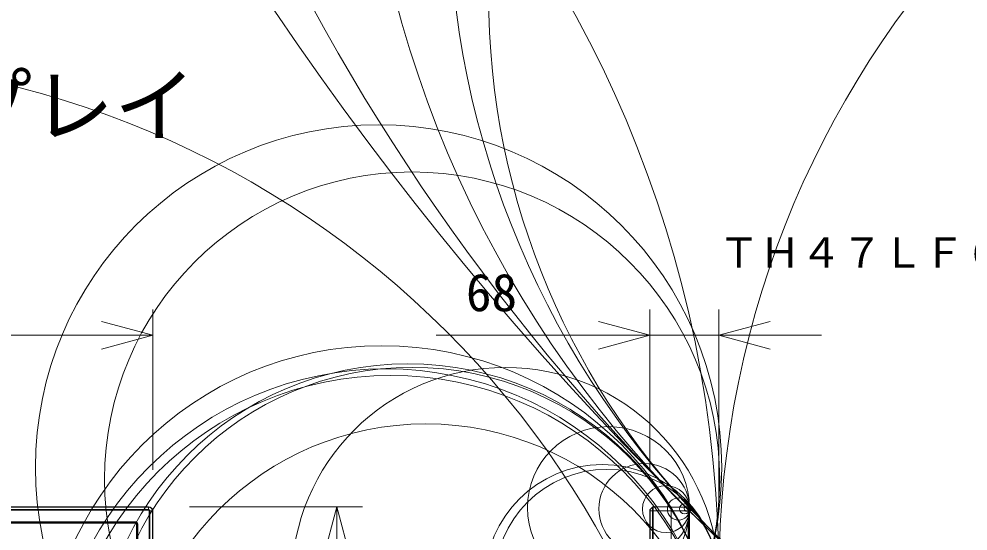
# Model space of a CAD drawing. Units: millimetres, scale not verified. Extents: x -73 to 464, y -421 to 311.
# Drawn here: x 7.87 to 54.14, y 34.08 to 59.06 of the extents above; entities that cross this region are included whole.
import ezdxf
from ezdxf.enums import TextEntityAlignment as Align

# ---------------------------------------------------------------- set-up
doc = ezdxf.new("R2010")
doc.units = ezdxf.units.MM
doc.header["$LTSCALE"] = 0.125
for name, color, linetype, lineweight in [('0-0_0', 7, 'Continuous', 18), ('0-4_SUNPO', 7, 'Continuous', 18), ('0-6_GAIKEI', 1, 'Continuous', 18)]:
    doc.layers.add(name, color=color, linetype=linetype, lineweight=lineweight)
doc.layers.add('0-2_MOJI1', color=7, linetype='Continuous')
doc.layers.add('0-5_TOUROKU', color=7, linetype='Continuous')
doc.styles.add('ＭＳ ゴシック', font='')
doc.styles.get('ＭＳ ゴシック').set_extended_font_data('MS Gothic')

# ---------------------------------------------------------------- blocks, each defined once
blk = doc.blocks.new('_Open30')
at = {"layer": '0-0_0'}
blk.add_line((0, 0), (-1, 0), dxfattribs=at)
blk.add_lwpolyline([(-1, 0.26795), (0, 0), (-1, -0.26795)], dxfattribs=at)
blk = doc.blocks.new('D4')
at = {"layer": '0-4_SUNPO'}
for p, q in [((207.89, 350.5687), (207.89, 358.3862)), ((156.61, 357.1362), (205.39, 357.1362))]:
    blk.add_line(p, q, dxfattribs=at)
at = {"layer": '0-4_SUNPO', "xscale": 2.5, "yscale": 2.5}
blk.add_blockref('_Open30', (207.89, 357.1362), dxfattribs=at)
blk = doc.blocks.new('D5')
at = {"layer": '0-4_SUNPO'}
for p, q in [((209.69, 348.7687), (218.1169, 348.7687)), ((216.8669, 346.2687), (216.8669, 320.2337)), ((209.69, 317.7337), (218.1169, 317.7337))]:
    blk.add_line(p, q, dxfattribs=at)
at = {"layer": '0-4_SUNPO', "xscale": 2.5, "yscale": 2.5}
for p, rotation in [((216.8669, 348.7687), 90), ((216.8669, 317.7337), 270)]:
    blk.add_blockref('_Open30', p, dxfattribs=dict(at, rotation=rotation))
at = {"layer": '0-4_SUNPO', "style": 'ＭＳ ゴシック'}
blk.add_text('621', height=1.833, rotation=90, dxfattribs=at).set_placement((216.2419, 331.3762), align=Align.BOTTOM_LEFT)
blk = doc.blocks.new('D6')
at = {"layer": '0-4_SUNPO'}
for p, q in [((232.1177, 350.5687), (232.1177, 358.3862)), ((235.4927, 349.1619), (235.4927, 358.3862)), ((229.6177, 357.1362), (221.701, 357.1362)), ((235.4927, 357.1362), (232.1177, 357.1362)), ((237.9927, 357.1362), (240.4927, 357.1362))]:
    blk.add_line(p, q, dxfattribs=at)
at = {"layer": '0-4_SUNPO', "xscale": 2.5, "yscale": 2.5}
blk.add_blockref('_Open30', (232.1177, 357.1362), dxfattribs=at)
at = {"layer": '0-4_SUNPO', "xscale": 2.5, "yscale": 2.5, "rotation": 180}
blk.add_blockref('_Open30', (235.4927, 357.1362), dxfattribs=at)
at = {"layer": '0-4_SUNPO', "style": 'ＭＳ ゴシック'}
blk.add_text('68', height=1.833, dxfattribs=at).set_placement((223.1593, 357.7612), align=Align.BOTTOM_LEFT)

msp = doc.modelspace()

# ---------------------------------------------------------------- linework, layer by layer
at = {"layer": '0-6_GAIKEI'}
for p, q in [((-39.1876, 35.2472), (14.1924, 35.2472)), ((14.1924, 35.0911), (14.1924, 35.2472)), ((38.7554, 35.2472), (38.7554, 4.2415)), ((38.7908, 35.2618), (38.7908, 4.2268)), ((39.6701, 35.2618), (39.6701, 4.2268)), ((40.4901, 35.2518), (40.4901, 4.2368)), ((40.5201, 35.2218), (40.5201, 4.2668)), ((40.5203, 35.1719), (40.5203, 35.0549)), ((14.1924, 35.1265), (-39.1876, 35.1265)), ((14.1924, 35.0911), (-39.1876, 35.0911)), ((14.2217, 35.0618), (14.3777, 35.0618)), ((14.2217, 4.4268), (14.2217, 35.0618)), ((14.257, 4.4268), (14.257, 35.0618)), ((14.3777, 35.0618), (14.3777, 4.4268)), ((38.6201, 35.0618), (40.5201, 35.0618)), ((38.6347, 4.3622), (38.6347, 35.1265)), ((40.5201, 35.0548), (40.5631, 35.0548)), ((40.5627, 35.0152), (40.5667, 35.0103)), ((40.5657, 4.4364), (40.5657, 35.0548)), ((13.5474, 34.535), (-38.5426, 34.535)), ((13.5474, 34.4851), (-38.5426, 34.4851)), ((13.5974, 34.4168), (13.6655, 34.4168)), ((13.5974, 34.4168), (13.5974, 5.0718)), ((13.6156, 5.0718), (13.6156, 34.4168)), ((13.6655, 5.0718), (13.6655, 34.4168))]:
    msp.add_line(p, q, dxfattribs=at)
at = {"layer": '0-6_GAIKEI', "color": 7}
for p, q in [((38.6347, 35.1265), (38.7554, 35.2472)), ((38.7908, 35.2618), (39.6701, 35.2618)), ((40.4901, 35.2518), (39.6701, 35.2518)), ((40.5201, 35.2218), (40.4901, 35.2518)), ((40.5631, 35.193), (40.5629, 35.1933)), ((41.9409, 33.7918), (40.5634, 35.1927)), ((40.8172, 34.9346), (40.5882, 35.1676)), ((14.3924, 35.0618), (14.3777, 35.0618)), ((14.3924, 35.0618), (14.3924, 4.4268)), ((38.6201, 4.3976), (38.6201, 35.0911)), ((38.6201, 4.4268), (38.6201, 35.0618)), ((40.9817, 34.7674), (40.8172, 34.9346)), ((41.103, 34.644), (40.9817, 34.7674)), ((41.4696, 34.2712), (41.103, 34.644)), ((41.2932, 34.4511), (41.2926, 34.4517)), ((41.4705, 34.2703), (41.4696, 34.2712)), ((41.6406, 34.0975), (41.6412, 34.0969))]:
    msp.add_line(p, q, dxfattribs=at)
for points in [[(-39.1876, 35.2618), (14.1924, 35.2618), (14.1924, 35.2472)], [(40.5208, 35.1817), (40.5206, 35.1812), (40.5203, 35.1793)], [(40.5629, 35.1933), (40.5643, 35.1918), (40.5882, 35.1676)]]:
    msp.add_lwpolyline(points, dxfattribs=at)
at = {"layer": '0-6_GAIKEI'}
msp.add_lwpolyline([(-38.5426, 34.4668), (13.5474, 34.4668), (13.5474, 34.535)], dxfattribs=at)
for centre, radius in [((153.8884, 149.4861), 161.0505), ((115.7005, 110.3393), 106.3625), ((79.2792, 73.861), 54.8166), ((-15.6846, 31.6784), 57.6853), ((88.4691, 31.9683), 46.4685), ((215.2534, -172.5643), 248.6876), ((-3.4176, 11.7086), 45.4191), ((25.4038, 37.1745), 16.7246), ((27.0382, 36.6017), 14.9928), ((25.5662, 26.5943), 16.528), ((26.8341, 27.0273), 15.2053), ((25.7568, 25.6678), 16.323), ((26.0047, 25.6018), 16.0669), ((27.035, 27.0821), 14.9803), ((31.5832, 31.6405), 10.4174), ((27.7143, 25.0261), 14.28), ((36.613, 35.2196), 3.9536), ((36.2991, 31.6207), 5.7015), ((36.532, 31.6213), 5.4687), ((38.3535, 35.1656), 2.2122), ((39.4175, 35.1521), 1.1482), ((40.0227, 35.1554), 0.5429), ((40.3195, 35.1653), 0.246), ((40.4352, 35.1725), 0.13), ((40.5286, 35.1831), 0.0361), ((113.5441, -68.6173), 103.258)]:
    msp.add_circle(centre, radius, dxfattribs=at)
at = {"layer": '0-6_GAIKEI', "color": 7}
for centre, radius in [((72.7338, 65.0934), 43.9029), ((67.7312, 60.2932), 36.9702), ((40.5253, 35.1519), 0.0545), ((40.5129, 35.17), 0.00825), ((40.5397, 35.1669), 0.0337), ((40.5142, 35.1704), 0.00694), ((40.5433, 35.1642), 0.0349), ((40.5155, 35.1704), 0.00566), ((40.5156, 35.171), 0.00541), ((40.5182, 35.1782), 0.00452), ((40.5188, 35.1781), 0.00412), ((40.5503, 35.165), 0.0352), ((40.5192, 35.1787), 0.00343), ((40.5434, 35.1734), 0.0264), ((40.5716, 35.1603), 0.0545), ((40.5198, 35.1791), 0.00266), ((40.5203, 35.1787), 0.00239), ((40.6043, 35.1597), 0.0863), ((40.5623, 35.1653), 0.0439), ((40.5466, 35.1718), 0.0274), ((40.5395, 35.1753), 0.0196), ((40.5212, 35.1802), 0.00116), ((40.5335, 35.1775), 0.0132), ((40.5247, 35.1786), 0.00448), ((40.5213, 35.1792), 0.00096), ((40.5205, 35.1793), 0.00017), ((40.5212, 35.1807), 0.00069), ((40.5303, 35.1775), 0.00969), ((40.5224, 35.1804), 0.0018), ((40.5217, 35.1807), 0.00106), ((40.5214, 35.1808), 0.00072), ((40.5211, 35.181), 0.00038), ((40.5212, 35.1809), 0.00053), ((40.5212, 35.1808), 0.00051), ((40.5464, 35.1749), 0.0253), ((40.5449, 35.1751), 0.0238), ((40.5401, 35.1794), 0.0175), ((40.5485, 35.1806), 0.0176), ((40.5534, 35.1882), 0.0108), ((40.5534, 35.1886), 0.0107), ((40.5564, 35.1895), 0.0075), ((40.5584, 35.1895), 0.00559)]:
    msp.add_circle(centre, radius, dxfattribs=at)
for centre, radius, start, end in [((14.1924, 35.0618), 0.2, 0, 90), ((38.7908, 35.2118), 0.05, 90, 135), ((40.5451, 35.1758), 0.025, 44.51853, 166.17854), ((38.6701, 35.0911), 0.05, 135, 180)]:
    msp.add_arc(centre, radius, start, end, dxfattribs=at)
at = {"layer": '0-6_GAIKEI'}
for centre, radius in [((14.1924, 35.0618), 0.1854), ((14.1924, 35.0618), 0.0646), ((14.1924, 35.0618), 0.0293), ((13.5474, 34.4168), 0.1182), ((13.5474, 34.4168), 0.0682), ((13.5474, 34.4168), 0.05)]:
    msp.add_arc(centre, radius, 0, 90, dxfattribs=at)

# ---------------------------------------------------------------- block references
at = {"layer": '0-4_SUNPO'}
for name in ['D4', 'D6', 'D5']:
    msp.add_blockref(name, (-193.4976, -313.5069), dxfattribs=at)

# ---------------------------------------------------------------- texts
at = {"layer": '0-2_MOJI1', "style": 'ＭＳ ゴシック'}
msp.add_text('屋内サイネージディスプレイ', height=2.933, dxfattribs=at).set_placement((-35.4976, 52.4931), align=Align.BOTTOM_LEFT)
at = {"layer": '0-5_TOUROKU', "style": 'ＭＳ ゴシック'}
msp.add_text('ＴＨ４７ＬＦ６０Ｊ', height=1.466, dxfattribs=at).set_placement((41.969, 46.4931), align=Align.BOTTOM_LEFT)

doc.saveas('drawing.dxf')
